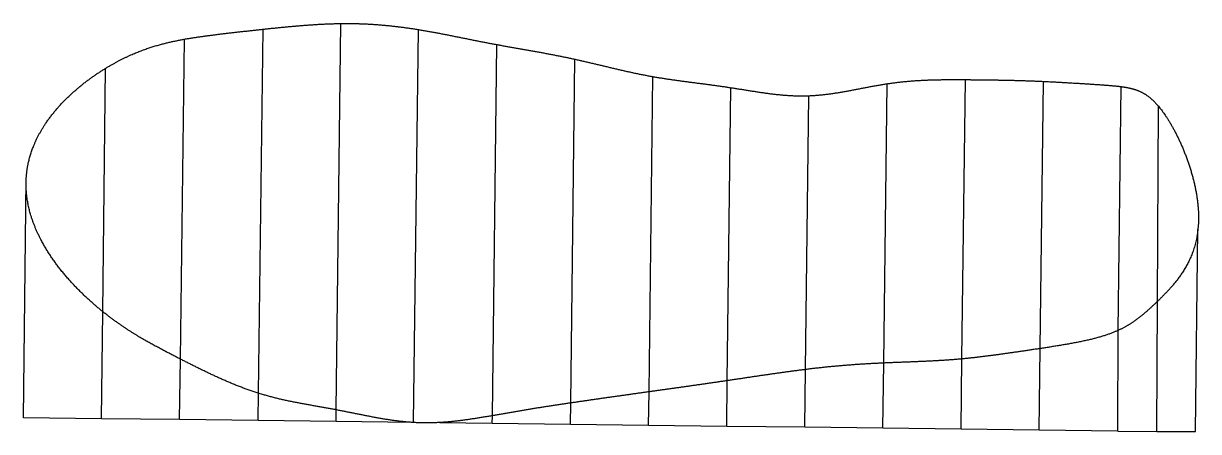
# Model space of a CAD drawing. Header units: millimetres. Extents: x -310 to -9, y 0 to 105.
import ezdxf

# ---------------------------------------------------------------- set-up
doc = ezdxf.new("R2010")
doc.units = ezdxf.units.MM
doc.layers.get('0').update_dxf_attribs({"linetype": 'CONTINUOUS'})

msp = doc.modelspace()

# ---------------------------------------------------------------- linework, layer by layer
for p, q in [((-250, 10.07), (-248.86, 103.27)), ((-230.14, 5.83), (-228.92, 104.72)), ((-210.3, 2.59), (-209.07, 103.18)), ((-270, 18.82), (-268.99, 100.71)), ((-190.14, 4.34), (-188.98, 99.33)), ((-289.87, 30.96), (-289.17, 93.26)), ((-170.1, 7.59), (-169.02, 95.59)), ((-150.06, 10.45), (-149.07, 91.14)), ((-69.96, 18.87), (-69.09, 90.36)), ((-130.02, 13.3), (-129.1, 88.3)), ((-89.97, 17.81), (-89.1, 89.31)), ((-49.93, 21.52), (-49.1, 89.92)), ((-29.97, 26.18), (-29.2, 88.57)), ((-109.99, 16.16), (-109.13, 86.25)), ((-19.93, 33.59), (-19.7, 83.59)), ((-310.16, 3.79), (-309.47, 64.79)), ((-10.21, 0.29), (-9.58, 52)), ((-20.07, 0.33), (-19.93, 33.59)), ((-290.18, 3.56), (-289.87, 30.96)), ((-30.08, 0.38), (-29.97, 26.18)), ((-50.19, 0.62), (-49.93, 21.52)), ((-270.19, 3.32), (-270, 18.82)), ((-70.19, 0.87), (-69.96, 18.87)), ((-110.17, 1.36), (-109.99, 16.16)), ((-90.18, 1.11), (-89.97, 17.81)), ((-130.17, 1.6), (-130.02, 13.3)), ((-250.09, 3.07), (-250, 10.07)), ((-150.16, 1.85), (-150.06, 10.45)), ((-170.17, 2.09), (-170.1, 7.59)), ((-290.18, 3.56), (-310.16, 3.79)), ((-270.19, 3.32), (-290.18, 3.56)), ((-250.09, 3.07), (-270.19, 3.32)), ((-230.17, 2.83), (-250.09, 3.07)), ((-230.17, 2.83), (-230.14, 5.83)), ((-190.17, 2.34), (-190.14, 4.34)), ((-210.3, 2.59), (-230.17, 2.83)), ((-190.17, 2.34), (-210.3, 2.59)), ((-170.17, 2.09), (-190.17, 2.34)), ((-150.16, 1.85), (-170.17, 2.09)), ((-130.17, 1.6), (-150.16, 1.85)), ((-110.17, 1.36), (-130.17, 1.6)), ((-90.18, 1.11), (-110.17, 1.36)), ((-70.19, 0.87), (-90.18, 1.11)), ((-50.19, 0.62), (-70.19, 0.87)), ((-30.08, 0.38), (-50.19, 0.62)), ((-30.08, 0.38), (-20.07, 0.33)), ((-20.07, 0.33), (-10.21, 0.29))]:
    msp.add_line(p, q)
msp.add_open_spline([(-309.47, 64.79), (-309.52, 63.65), (-309.5, 61.36), (-309.07, 57.91), (-307.76, 53.32), (-305.05, 47.77), (-301.54, 42.57), (-297.51, 37.85), (-293.26, 33.71), (-289.03, 30.19), (-284.98, 27.26), (-281.13, 24.81), (-277.46, 22.71), (-273.87, 20.8), (-270.27, 18.95), (-266.56, 17.07), (-262.73, 15.19), (-258.77, 13.35), (-254.73, 11.67), (-250.65, 10.21), (-246.56, 9.03), (-242.5, 8.09), (-238.46, 7.33), (-234.44, 6.62), (-230.42, 5.9), (-226.4, 5.11), (-222.36, 4.28), (-218.3, 3.51), (-214.22, 2.88), (-210.13, 2.5), (-206.01, 2.42), (-201.9, 2.64), (-197.78, 3.1), (-193.66, 3.73), (-189.56, 4.43), (-185.47, 5.15), (-181.39, 5.85), (-177.31, 6.51), (-173.24, 7.13), (-169.16, 7.73), (-165.08, 8.32), (-160.99, 8.91), (-156.9, 9.49), (-152.81, 10.06), (-148.73, 10.63), (-144.64, 11.2), (-140.56, 11.78), (-136.47, 12.36), (-132.39, 12.95), (-128.29, 13.56), (-124.19, 14.17), (-120.1, 14.78), (-116.01, 15.37), (-111.94, 15.92), (-107.87, 16.43), (-103.81, 16.87), (-99.73, 17.23), (-95.63, 17.53), (-91.49, 17.75), (-87.33, 17.93), (-83.15, 18.08), (-79.01, 18.25), (-74.92, 18.46), (-70.91, 18.76), (-66.97, 19.15), (-63.04, 19.63), (-59.04, 20.18), (-54.9, 20.78), (-50.59, 21.42), (-46.14, 22.09), (-41.68, 22.84), (-37.4, 23.7), (-33.49, 24.74), (-30.08, 26), (-27.19, 27.53), (-24.66, 29.32), (-22.26, 31.37), (-19.79, 33.68), (-17.16, 36.31), (-14.51, 39.36), (-12.12, 42.97), (-10.29, 47.23), (-9.3, 52.17), (-9.3, 57.69), (-10.25, 63.54), (-11.97, 69.38), (-14.2, 74.83), (-16.68, 79.53), (-19.19, 83.22), (-21.63, 85.81), (-24.08, 87.4), (-26.72, 88.25), (-29.77, 88.7), (-33.33, 88.99), (-37.36, 89.25), (-41.72, 89.52), (-46.21, 89.78), (-50.65, 90), (-54.94, 90.15), (-59.05, 90.25), (-63.05, 90.3), (-66.99, 90.35), (-70.95, 90.38), (-74.99, 90.38), (-79.09, 90.29), (-83.25, 90.04), (-87.41, 89.6), (-91.56, 88.94), (-95.67, 88.15), (-99.75, 87.34), (-103.81, 86.66), (-107.86, 86.23), (-111.92, 86.14), (-115.99, 86.38), (-120.09, 86.88), (-124.19, 87.52), (-128.3, 88.19), (-132.4, 88.8), (-136.49, 89.35), (-140.58, 89.86), (-144.64, 90.41), (-148.7, 91.04), (-152.75, 91.81), (-156.8, 92.71), (-160.84, 93.67), (-164.89, 94.66), (-168.94, 95.59), (-173, 96.44), (-177.07, 97.21), (-181.13, 97.93), (-185.2, 98.64), (-189.26, 99.37), (-193.33, 100.15), (-197.4, 100.97), (-201.47, 101.8), (-205.55, 102.59), (-209.64, 103.3), (-213.74, 103.89), (-217.84, 104.34), (-221.93, 104.63), (-226, 104.76), (-230.05, 104.74), (-234.09, 104.58), (-238.14, 104.3), (-242.23, 103.95), (-246.36, 103.53), (-250.55, 103.09), (-254.75, 102.62), (-258.94, 102.14), (-263.04, 101.64), (-267.04, 101.07), (-270.92, 100.4), (-274.74, 99.53), (-278.59, 98.38), (-282.56, 96.83), (-286.72, 94.79), (-291.07, 92.18), (-295.5, 88.96), (-299.79, 85.12), (-303.65, 80.71), (-306.77, 75.78), (-308.47, 71.51), (-309.2, 68.18), (-309.42, 65.92), (-309.47, 64.79)], degree=5)

doc.saveas('drawing.dxf')
